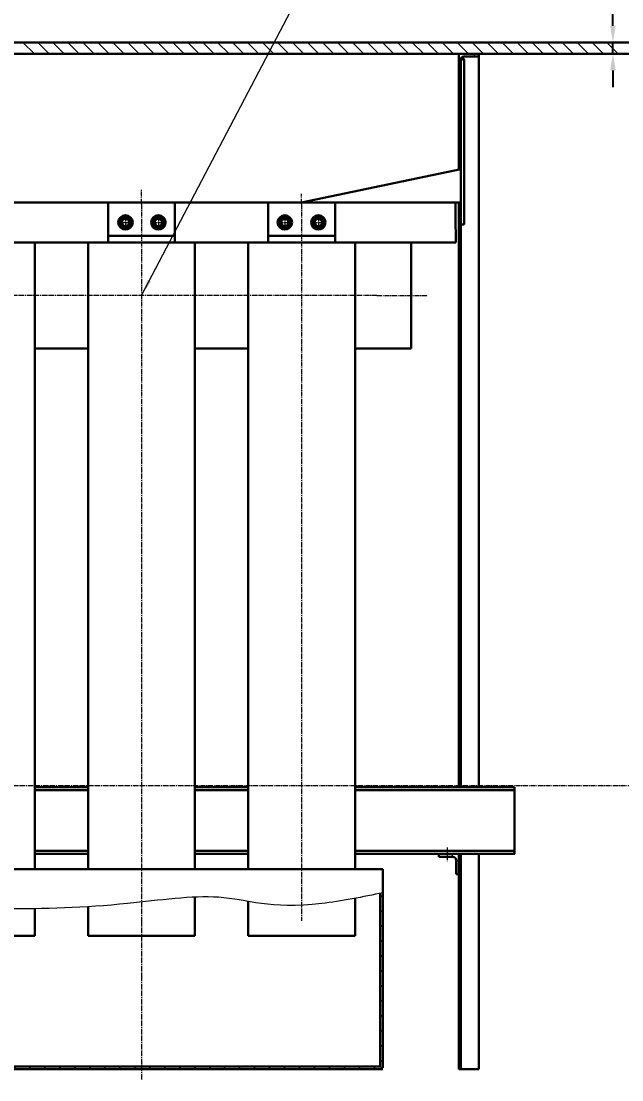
# Model space of a CAD drawing. Header units: millimetres. Extents: x 0 to 6120, y 0 to 841.
# Drawn here: x 204.8 to 294.8, y 592.7 to 751.5 of the extents above; entities that cross this region are included whole.
import ezdxf

# ---------------------------------------------------------------- set-up
doc = ezdxf.new("R2010")
doc.units = ezdxf.units.MM
doc.header["$PDSIZE"] = -5
doc.linetypes.add('CENTER2', pattern=[1.125, 0.75, -0.125, 0.125, -0.125])
for name, color, linetype, lineweight in [('尺寸线', 3, 'Continuous', 15), ('文字层', 7, 'Continuous', 15), ('粗实线', 7, 'Continuous', 30), ('细实线', 7, 'Continuous', 15), ('细点划线', 1, 'CENTER2', 18)]:
    doc.layers.add(name, color=color, linetype=linetype, lineweight=lineweight)
doc.styles.get("Standard").update_dxf_attribs({"font": 'txt.shx', "bigfont": 'gbcbig.shx'})
doc.dimstyles.new('ISO-25$0', dxfattribs={"dimtxt": 5, "dimasz": 2.5, "dimexe": 1.25, "dimexo": 0, "dimtad": 1, "dimdec": 0, "dimdsep": 46, "dimtxsty": 'Standard', "dimcen": 2.5, "dimdle": 5, "dimadec": 0, "dimazin": 0, "dimtfac": 1, "dimtdec": 0, "dimtmove": 0, "dimatfit": 2, "dimfxl": 0, "dimtolj": 1, "dimarcsym": 0})
pattern_1 = [(45, (0, 0), (-1.122532576399652, 1.122532576399652), [])]

# ---------------------------------------------------------------- blocks, each defined once
blk = doc.blocks.new('*X331')
at = {"layer": '细实线'}
for p, q in [((205.0632512745465, 748.306658686706), (206.7632521245465, 746.606657836706)), ((207.3083153048137, 748.306658686706), (209.0083161548138, 746.606657836706)), ((209.553379335081, 748.306658686706), (211.2533801850811, 746.606657836706)), ((211.7984433653484, 748.306658686706), (213.4984442153484, 746.606657836706)), ((214.0435073956156, 748.306658686706), (215.7435082456157, 746.606657836706)), ((216.288571425883, 748.306658686706), (217.988572275883, 746.606657836706)), ((218.5336354561503, 748.306658686706), (220.2336363061503, 746.6066578367058)), ((220.7786994864175, 748.306658686706), (222.4787003364175, 746.606657836706)), ((223.0237635166848, 748.306658686706), (224.7237643666848, 746.606657836706)), ((225.2688275469521, 748.306658686706), (226.9688283969522, 746.606657836706)), ((227.5138915772195, 748.306658686706), (229.2138924272195, 746.606657836706)), ((229.7589556074867, 748.306658686706), (231.4589564574867, 746.606657836706)), ((232.004019637754, 748.306658686706), (233.7040204877541, 746.606657836706)), ((234.2490836680213, 748.306658686706), (235.9490845180213, 746.606657836706)), ((236.4941476982886, 748.306658686706), (238.1941485482887, 746.606657836706)), ((238.7392117285559, 748.306658686706), (240.439212578556, 746.606657836706)), ((240.9842757588232, 748.306658686706), (242.6842766088232, 746.606657836706)), ((243.2293397890905, 748.306658686706), (244.9293406390905, 746.606657836706)), ((245.4744038193577, 748.306658686706), (247.1744046693578, 746.606657836706)), ((247.7194678496251, 748.306658686706), (249.4194686996251, 746.606657836706)), ((249.9645318798923, 748.306658686706), (251.6645327298924, 746.6066578367061)), ((252.2095959101597, 748.306658686706), (253.9095967601597, 746.606657836706)), ((254.454659940427, 748.306658686706), (256.154660790427, 746.606657836706)), ((256.6997239706942, 748.306658686706), (258.3997248206942, 746.606657836706)), ((258.9447880009615, 748.306658686706), (260.6447888509616, 746.606657836706)), ((261.1898520312288, 748.306658686706), (262.8898528812289, 746.606657836706)), ((263.4349160614962, 748.306658686706), (265.1349169114962, 746.606657836706)), ((265.6799800917634, 748.306658686706), (267.3799809417634, 746.606657836706)), ((267.9250441220307, 748.306658686706), (269.6250449720308, 746.606657836706)), ((270.170108152298, 748.306658686706), (271.870109002298, 746.606657836706)), ((272.4151721825653, 748.306658686706), (274.1151730325654, 746.606657836706)), ((274.6602362128326, 748.306658686706), (276.3602370628327, 746.606657836706)), ((276.9053002430999, 748.306658686706), (278.6053010930999, 746.606657836706)), ((279.1503642733672, 748.306658686706), (280.8503651233672, 746.606657836706)), ((281.3954283036345, 748.306658686706), (283.0954291536345, 746.606657836706)), ((283.6404923339018, 748.306658686706), (285.3404931839018, 746.606657836706)), ((285.8855563641691, 748.306658686706), (287.5855572141691, 746.606657836706)), ((288.1306203944364, 748.306658686706), (289.8306212444364, 746.606657836706)), ((290.3756844247037, 748.306658686706), (292.0756852747037, 746.606657836706)), ((292.620748454971, 748.306658686706), (294.320749304971, 746.606657836706))]:
    blk.add_line(p, q, dxfattribs=at)
blk = doc.blocks.new('*X333')
at = {"layer": '尺寸线'}
for points in [[(94.79804684748615, 784.8926507673108), (94.79804684748615, 784.0593174339775), (92.29804684748615, 784.4759841006442)], [(1008.743210738946, 784.8926507673108), (1008.743210738946, 784.0593174339775), (1011.243210738946, 784.4759841006442)]]:
    blk.add_hatch(color=0, dxfattribs=at).paths.add_polyline_path(points, flags=0)
at = {"layer": '尺寸线', "color": 0, "lineweight": -2}
for p, q in [((92.29804684748615, 710.356639711706), (92.29804684748615, 785.7259841006442)), ((94.79804684748615, 784.4759841006442), (1008.743210738946, 784.4759841006442)), ((1011.243210738946, 636.8066029367059), (1011.243210738946, 785.7259841006442))]:
    blk.add_line(p, q, dxfattribs=at)
at = {"layer": '尺寸线', "color": 0, "insert": (546.9795807323876, 787.6009841006442), "char_height": 5, "width": 65.00000000000023, "attachment_point": 5}
blk.add_mtext('13000', dxfattribs=at)
blk = doc.blocks.new('*X336')
at = {"layer": '文字层', "linetype": 'Continuous'}
blk.add_hatch(color=0, dxfattribs=at).paths.add_polyline_path([(222.8428165389441, 710.356639711706), (223.7264415446737, 712.7160597885998), (224.280033409579, 712.4259545540542)], flags=0)
at = {"layer": '文字层', "color": 0, "linetype": 'Continuous'}
for p, q in [((222.8428165389441, 710.356639711706), (267.8027653003758, 796.151237385459)), ((267.8027653003758, 796.151237385459), (278.0815517018407, 796.151237385459))]:
    blk.add_line(p, q, dxfattribs=at)
at = {"layer": '文字层', "color": 0}
blk.add_line((278.0815517018407, 796.151237385459), (278.0815517018407, 796.151237385459), dxfattribs=at)
blk = doc.blocks.new('*X351')
at = {"layer": '尺寸线'}
for points in [[(293.0933826216159, 750.8066586867088), (293.9267159549493, 750.8066586867088), (293.5100492882826, 748.3066586867088)], [(293.0933826216159, 744.106657836709), (293.9267159549493, 744.106657836709), (293.5100492882826, 746.606657836709)]]:
    blk.add_hatch(color=0, dxfattribs=at).paths.add_polyline_path(points, flags=0)
at = {"layer": '尺寸线', "color": 0, "lineweight": -2}
for p, q in [((293.5100492882826, 750.8066586867088), (293.5100492882826, 761.2233253533755)), ((294.2442850072771, 748.3066586867088), (292.2600492882826, 748.3066586867088)), ((293.5100492882826, 746.606657836709), (293.5100492882826, 748.3066586867088)), ((294.8217538421432, 746.606657836709), (292.2600492882826, 746.606657836709)), ((293.5100492882826, 744.106657836709), (293.5100492882826, 741.606657836709))]:
    blk.add_line(p, q, dxfattribs=at)
at = {"layer": '尺寸线', "color": 0, "insert": (290.3850492882825, 757.2649920200423), "char_height": 5, "width": 22.14285714285757, "attachment_point": 5, "rotation": 90}
blk.add_mtext('17', dxfattribs=at)

msp = doc.modelspace()

# ---------------------------------------------------------------- hatches: boundary and pattern name
at = {"layer": '粗实线'}
h = msp.add_hatch(color=256, dxfattribs=at)
edge = h.paths.add_edge_path(flags=0)
edge.add_arc((271.1476288276563, 745.7406034396381), 0.4532775143851427, 130.4200753543542, 179.999998710171)
edge.add_line((270.6943513132712, 745.7406034498422), (271.1988149459771, 745.7406034498421))
edge.add_line((271.1988149459771, 745.7406034498421), (270.8537297205198, 746.0856886752996))
at = {"layer": '细实线'}
h = msp.add_hatch(dxfattribs=at)
h.set_pattern_fill('ANSI31', color=256, scale=0.5, style=0)
h.set_pattern_definition([(45, (0, 0), (-1.122532015133644, 1.122532015133644), [])])
edge = h.paths.add_edge_path(flags=0)
edge.add_line((270.3942589895473, 746.606657836706), (270.3942589895473, 745.7674804884207))
edge.add_line((270.3942589895473, 745.7674804884207), (270.4015327980562, 743.606656336706))
edge.add_line((270.4015327980562, 743.606656336706), (270.7015346477674, 743.606656336706))
edge.add_line((270.7015346477674, 743.606656336706), (270.6943513132712, 745.7406034498422))
edge.add_arc((271.1443490394032, 745.742118190302), 0.4500002755138988, 90.00000645330982, 180.1928694447602, ccw=False)
edge.add_line((271.144348988719, 746.1921184658158), (273.394243492532, 746.192118465816))
edge.add_line((273.394243492532, 746.192118465816), (273.394243492532, 746.606657836706))
edge.add_line((273.394243492532, 746.606657836706), (270.3942589895473, 746.606657836706))
h = msp.add_hatch(dxfattribs=at)
h.set_pattern_fill('ANSI31', color=256, scale=0.5, angle=270, style=0)
h.set_pattern_definition([(315, (0, 0), (1.122532015133644, 1.122532015133644), [])])
edge = h.paths.add_edge_path(flags=0)
edge.add_line((269.5402550766862, 626.1479233681156), (267.3887286893971, 626.1506028788596))
edge.add_line((267.3887286893971, 626.1506028788596), (267.3879017790759, 626.540505804626))
edge.add_line((267.3879017790759, 626.540505804626), (267.3879143558697, 626.5506044032347))
edge.add_line((267.3879143558697, 626.5506044032347), (270.3878965323377, 626.5468682257371))
edge.add_line((270.3878965323377, 626.5468682257371), (270.3942589895473, 623.5468564754019))
edge.add_line((270.3942589895473, 623.5468564754019), (269.9942568334714, 623.5473546380465))
edge.add_line((269.9942568334714, 623.5473546380465), (269.9896938598756, 625.6988778552693))
edge.add_arc((269.5396946922609, 625.6979235375092), 0.4500001795293033, 0.1215075536483057, 89.92864964895713)
msp.add_hatch(color=256, dxfattribs=at).paths.add_polyline_path([(270.3942589895473, 623.5468564754019), (270.1942579115093, 623.5471055567242), (270.3942589895473, 623.3471044786866)], flags=0)
h = msp.add_hatch(dxfattribs=at)
h.set_pattern_fill('ANSI31', color=256, scale=0.50000025, style=0)
h.set_pattern_definition(pattern_1)
edge = h.paths.add_edge_path(flags=0)
edge.add_spline(control_points=[(259.0179266381813, 620.7935474380392), (258.8856958701383, 620.7644101971352), (258.7523256635022, 620.7352305460726), (258.6179264381815, 620.7060411639543)], knot_values=[0, 0, 0, 0, 0.4094601758707661, 0.4094601758707661, 0.4094601758707661, 0.4094601758707661], weights=[1, 1, 1, 1], degree=3, periodic=0)
edge.add_line((258.6179264381813, 620.7060411639543), (258.6179264381813, 594.706581886706))
edge.add_line((258.6179264381813, 594.706581886706), (259.0179266381813, 594.3065816867062))
edge.add_line((259.0179266381813, 594.3065816867061), (259.0179266381813, 620.7935474380392))
h = msp.add_hatch(dxfattribs=at)
h.set_pattern_fill('ANSI31', color=256, scale=0.50000025, style=0)
h.set_pattern_definition(pattern_1)
edge = h.paths.add_edge_path(flags=0)
edge.add_line((222.8428165389441, 594.706581886706), (187.0427986389441, 594.706581886706))
edge.add_line((187.0427986389443, 594.706581886706), (187.0427986389441, 608.766944857287))
edge.add_spline(control_points=[(187.0427986389441, 608.7669448572864), (186.9070332785971, 608.5303245212434), (186.7736062362669, 608.2939853510192), (186.6427984389443, 608.058838032947)], knot_values=[0, 0, 0, 0, 0.8132804653570561, 0.8132804653570561, 0.8132804653570561, 0.8132804653570561], weights=[1, 1, 1, 1], degree=3, periodic=0)
edge.add_line((186.6427984389443, 608.058838032947), (186.6427984389443, 594.3065816867061))
edge.add_line((186.6427984389443, 594.306581686706), (222.8428165389444, 594.306581686706))
edge.add_line((222.8428165389441, 594.306581686706), (222.8428165389441, 594.706581886706))
h = msp.add_hatch(dxfattribs=at)
h.set_pattern_fill('ANSI31', color=256, scale=0.50000025, style=0)
h.set_pattern_definition(pattern_1)
h.paths.add_polyline_path([(246.8428285389441, 594.706581886706), (222.8428165389441, 594.706581886706), (222.8428165389444, 594.3065816867058), (246.8428285389443, 594.306581686706)], flags=0)
h = msp.add_hatch(dxfattribs=at)
h.set_pattern_fill('ANSI31', color=256, scale=0.50000025, style=0)
h.set_pattern_definition(pattern_1)
h.paths.add_polyline_path([(258.6179264381815, 594.706581886706), (246.8428285389443, 594.7065818867059), (246.8428285389443, 594.306581686706), (259.0179266381813, 594.3065816867058)], flags=0)

# ---------------------------------------------------------------- linework, layer by layer
at = {"layer": '粗实线'}
for p, q in [((846.1966029206778, 748.306658686706), (172.6236420051969, 748.306658686706)), ((846.3931283139441, 746.606657836706), (171.8427910389441, 746.606657836706)), ((270.3942589895473, 746.606657836706), (270.3942589895473, 729.2251340795815)), ((271.144348988719, 746.1921184658158), (273.394243492532, 746.1921184658158)), ((273.394243492532, 746.606657836706), (273.394243492532, 636.606602836706)), ((270.6943513132712, 745.7436330317843), (270.6943513132712, 636.606602836706)), ((271.1988149459771, 745.7406034498422), (270.6943513132712, 745.7406034498422)), ((271.1988149459771, 745.7406034498422), (270.8537297205198, 746.0856886752996)), ((271.1988149459771, 745.7406034498422), (271.1988149459771, 720.9805910698421)), ((270.7015346477674, 743.606656336706), (270.4015327980562, 743.606656336706)), ((246.8428285389443, 724.3066466867059), (270.6943513132712, 729.2878054452988)), ((174.9913307066586, 724.3066466867059), (270.6943513132712, 724.3066466867059)), ((217.8428140389442, 722.3066456867059), (217.8428140389442, 724.3066466867059)), ((227.8428190389443, 722.3066456867059), (227.8428190389443, 724.3066466867059)), ((241.8428260389442, 722.3066456867059), (241.8428260389442, 724.3066466867059)), ((251.8428310389443, 722.3066456867059), (251.8428310389443, 724.3066466867059)), ((269.9216182707428, 722.3066456867059), (269.9216182707426, 724.3066466867059)), ((270.3942589895473, 722.3066456867059), (270.3942589895473, 724.3066466867059)), ((217.8428140389442, 722.3066456867059), (217.8428140389442, 718.2987047098964)), ((227.8428190389443, 722.3066456867059), (227.8428190389443, 718.2876790980732)), ((241.8428260389442, 722.3066456867059), (241.8428260389442, 718.306643686706)), ((251.8428310389443, 722.3066456867059), (251.8428310389443, 718.306643686706)), ((269.9350831556849, 718.3066436867061), (269.9216182707428, 722.3066456867059)), ((270.3942589895473, 722.3066456867059), (270.3942589895473, 636.606602836706)), ((271.1988149459771, 720.9805910698421), (270.698814695977, 720.9805910698421)), ((227.8428190389443, 719.306644186706), (217.8428140389442, 719.306644186706)), ((251.8428310389443, 719.306644186706), (241.8428260389442, 719.306644186706)), ((254.8428325389443, 718.306643686706), (190.8428005389444, 718.306643686706)), ((206.8428085389442, 702.4066357367059), (206.8428085389442, 718.306643686706)), ((214.8428125389444, 702.4066357367059), (214.8428125389444, 718.306643686706)), ((230.8428205389441, 702.4066357367059), (230.8428205389441, 718.306643686706)), ((238.8428245389443, 702.4066357367059), (238.8428245389443, 718.306643686706)), ((254.8428325389443, 702.4066357367059), (254.8428325389441, 718.306643686706)), ((254.8428325389443, 718.306643686706), (262.8428365389443, 718.306643686706)), ((262.8428365389443, 718.306643686706), (263.2428367389443, 718.306643686706)), ((263.2428367389443, 718.306643686706), (269.9350831556849, 718.3066436867061)), ((263.2428367389443, 718.306643686706), (263.2428367389441, 702.4066357367059)), ((206.8428085389442, 702.4066357367059), (206.8428085389442, 624.306596686706)), ((206.8428085389442, 702.4066357367059), (214.8428125389444, 702.4066357367059)), ((214.8428125389444, 702.4066357367059), (214.8428125389441, 624.306596686706)), ((230.8428205389444, 702.4066357367059), (230.8428205389441, 624.306596686706)), ((230.8428205389441, 702.4066357367059), (238.8428245389443, 702.4066357367059)), ((238.8428245389443, 702.4066357367059), (238.8428245389443, 624.306596686706)), ((254.8428325389443, 702.4066357367059), (262.8428365389445, 702.4066357367058)), ((254.8428325389443, 702.4066357367059), (254.8428325389441, 624.3065966867059)), ((262.8428365389445, 702.4066357367058), (263.2428367389443, 702.4066357367058)), ((214.8428125389441, 636.6066028367061), (206.8428085389442, 636.6066028367061)), ((214.8428125389441, 636.156602611706), (206.8428085389442, 636.1566026117059)), ((238.8428245389443, 636.606602836706), (230.8428205389441, 636.6066028367061)), ((238.8428245389443, 636.156602611706), (230.8428205389441, 636.156602611706)), ((273.7617369673749, 636.606602836706), (254.8428325389443, 636.6066028367061)), ((273.7617369673749, 636.1566026117059), (254.8428325389443, 636.1566026117061)), ((273.7617369673749, 636.606602836706), (278.7617677958938, 636.606602836706)), ((273.7617369673749, 636.1566026117059), (278.7632259214074, 636.1734387216145)), ((278.7617677958938, 636.606602836706), (278.7617677958938, 626.606597836706)), ((214.8428125389444, 627.0565980617059), (206.8428085389444, 627.0565980617059)), ((214.8428125389441, 626.606597836706), (206.8428085389444, 626.606597836706)), ((238.8428245389443, 627.0565980617059), (230.8428205389441, 627.0565980617059)), ((238.8428245389443, 626.606597836706), (230.8428205389441, 626.606597836706)), ((273.7617369673749, 627.0565980617059), (254.8428325389443, 627.0565980617059)), ((273.7617369673749, 626.606597836706), (254.8428325389443, 626.606597836706)), ((267.3887286893973, 626.1506028788597), (267.3879017790759, 626.5405058045753)), ((267.3887286893973, 626.1506028788597), (269.5402550766862, 626.1479233681156)), ((269.9942568334714, 623.5473546380465), (269.9896938598756, 625.6988778552693)), ((270.3942589895473, 594.306581686706), (270.3942589895473, 626.606597836706)), ((270.6943513132712, 594.306581686706), (270.6943513132715, 626.606597836706)), ((273.3942434925318, 594.306581686706), (273.3942434925318, 626.606597836706)), ((273.7617369673749, 627.0565980617059), (278.7938581875437, 627.0735372865477)), ((273.7617369673749, 626.606597836706), (278.7954300082497, 626.606597836706)), ((190.8428005389442, 624.306596686706), (206.8428085389444, 624.306596686706)), ((214.8428125389441, 624.306596686706), (206.8428085389444, 624.306596686706)), ((214.8428125389441, 624.306596686706), (230.8428205389441, 624.3065966867059)), ((238.8428245389441, 624.3065966867059), (230.8428205389441, 624.306596686706)), ((238.8428245389443, 624.306596686706), (254.8428325389441, 624.3065966867059)), ((259.0179266381815, 624.306596686706), (254.8428325389441, 624.306596686706)), ((259.0179266381815, 624.306596686706), (259.0179266381815, 594.506581786706)), ((269.9942568334718, 623.5473546380465), (270.3942589895473, 623.5468564754019)), ((230.8428205389441, 620.1187821131765), (230.8428205389441, 614.306591686706)), ((238.8428245389441, 619.473812151368), (238.8428245389441, 614.306591686706)), ((254.8428325389443, 619.9437014902368), (254.8428325389443, 614.306591686706)), ((258.6179264381813, 620.7060411639544), (258.6179264381815, 594.7065818867059)), ((206.8428085389442, 618.3845504832298), (206.8428085389442, 614.306591686706)), ((214.8428125389441, 618.6850694871687), (214.8428125389441, 614.306591686706)), ((206.8428085389442, 614.306591686706), (190.8428005389444, 614.306591686706)), ((230.8428205389441, 614.306591686706), (214.8428125389441, 614.306591686706)), ((254.8428325389443, 614.306591686706), (238.8428245389441, 614.306591686706)), ((259.0179266381815, 594.306581686706), (186.6427984389443, 594.306581686706)), ((258.6179264381815, 594.706581886706), (187.0427986389443, 594.706581886706)), ((270.3942589895473, 594.306581686706), (273.3942434925318, 594.306581686706))]:
    msp.add_line(p, q, dxfattribs=at)
for points in [[(220.4306023580129, 722.186145626456), (219.6689326345499, 721.746395406581), (219.6689326345499, 720.8668949668308), (220.4306023580129, 720.4271447469558), (221.1922720814762, 720.8668949668308), (221.1922720814762, 721.746395406581)], [(225.3604527646901, 722.186145626456), (224.5987830412269, 721.746395406581), (224.5987830412269, 720.8668949668308), (225.3604527646901, 720.4271447469558), (226.1221224881531, 720.8668949668308), (226.1221224881531, 721.746395406581)], [(244.3184046281774, 722.186145626456), (243.5567349047142, 721.746395406581), (243.5567349047142, 720.8668949668308), (244.3184046281774, 720.4271447469558), (245.0800743516406, 720.8668949668308), (245.0800743516406, 721.746395406581)], [(249.3468252326613, 722.186145626456), (248.5851555091981, 721.746395406581), (248.5851555091981, 720.8668949668308), (249.3468252326613, 720.4271447469558), (250.1084949561246, 720.8668949668308), (250.1084949561246, 721.746395406581)]]:
    msp.add_lwpolyline(points, close=True, dxfattribs=at)
for centre, radius in [((220.4306023580129, 721.306645186706), 1.079500539750053), ((225.3604527646901, 721.306645186706), 1.079500539750053), ((244.3184046281774, 721.306645186706), 1.079500539750053), ((249.3468252326613, 721.306645186706), 1.079500539750053), ((220.4306023580129, 721.306645186706), 0.550000275), ((225.3604527646901, 721.306645186706), 0.550000275), ((244.3184046281774, 721.306645186706), 0.550000275), ((249.3468252326613, 721.306645186706), 0.550000275)]:
    msp.add_circle(centre, radius, dxfattribs=at)
for centre, radius, start, end in [((271.144348988719, 745.7421182408158), 0.4500002250000534, 90, 180.1928694447701), ((269.5396946468863, 625.6979234920951), 0.4500002249999769, 0.1215133237029299, 89.92864387890909)]:
    msp.add_arc(centre, radius, start, end, dxfattribs=at)
at = {"layer": '细实线'}
for p, q in [((271.1988149459771, 745.7406034498422), (270.6943513132712, 745.7406034498422)), ((270.3942589895473, 623.3471044786866), (270.1942579115096, 623.5471055567242)), ((258.6179264381815, 594.706581886706), (259.0179266381815, 594.306581686706))]:
    msp.add_line(p, q, dxfattribs=at)
for centre, end in [((220.4306023580129, 721.306645186706), 1.302754546150259e-11), ((225.3604527646901, 721.306645186706), 1.302754546150185e-11), ((244.3184046281774, 721.306645186706), 1.302754546150259e-11), ((249.3468252326613, 721.306645186706), 1.302754546150333e-11)]:
    msp.add_arc(centre, 0.500000249999971, 90, end, dxfattribs=at)
msp.add_open_spline([(259.0179266381813, 620.7935474380392), (256.1267795666049, 620.1564790010922), (243.0670977479444, 617.6579222849361), (236.0553801332853, 621.1901499129814), (218.7961340714633, 618.6621262406642), (204.1204659760351, 618.1808053630598), (193.1631184738321, 618.647076883412), (187.8865059989107, 610.2945954050444), (186.6427984389443, 608.058838032947)], degree=3, knots=[0, 0, 0, 0, 677.4661608016895, 2575.045875214274, 4243.514033628278, 6503.163314422806, 7980.681585725511, 8556.913376814422, 8556.913376814422, 8556.913376814422, 8556.913376814422], dxfattribs=at)
for p in [(220.3348244015103, 721.306645186706), (220.3348244015103, 721.306645186706), (220.4089468805741, 721.3066451868629), (220.4089468805741, 721.3066451868629), (225.3387972872513, 721.3066451868629), (225.3387972872513, 721.3066451868629), (244.3302610237995, 721.306645186706)]:
    msp.add_point(p, dxfattribs=at)
at = {"layer": '细点划线'}
for p, q in [((222.8428165389444, 724.0516141270284), (222.8428165389444, 726.1887876679228)), ((246.8428285389443, 724.0516141270284), (246.8428285389443, 725.6034080507472)), ((222.8428165389444, 724.0516141270284), (222.8428165389444, 616.5813949271515)), ((246.8428285389443, 724.0516141270284), (246.8428285389443, 616.5813949271515)), ((219.430601858013, 721.306645186706), (221.4306028580131, 721.306645186706)), ((220.4306023580129, 722.3066456867059), (220.4306023580129, 720.3066446867059)), ((224.3604522646899, 721.306645186706), (226.36045326469, 721.306645186706)), ((225.3604527646901, 722.3066456867059), (225.3604527646901, 720.3066446867059)), ((243.3184041281775, 721.306645186706), (245.3184051281773, 721.306645186706)), ((244.3184046281774, 722.3066456867059), (244.3184046281774, 720.3066446867059)), ((248.3468247326614, 721.306645186706), (250.3468257326613, 721.306645186706)), ((249.3468252326613, 722.3066456867059), (249.3468252326613, 720.3066446867059)), ((258.1212427538298, 710.356639711706), (86.2817874461457, 710.3566397117058)), ((258.1212427538298, 710.356639711706), (265.7752051343741, 710.356639711706)), ((887.1520559397932, 636.8066029367058), (81.718099496896, 636.8066029367059)), ((268.6483105644993, 627.5711406112192), (268.6483105644993, 625.5049193560402)), ((222.8428165389444, 616.5813949271515), (222.8428165389444, 608.272503698071)), ((222.8428165389444, 608.272503698071), (222.8428165389444, 592.7272801451429))]:
    msp.add_line(p, q, dxfattribs=at)

# ---------------------------------------------------------------- block references
at = {"layer": '文字层', "color": 0}
msp.add_blockref('*X336', (0, 0), dxfattribs=at)
at = {"layer": '细实线'}
msp.add_blockref('*X331', (0, 0), dxfattribs=at)

# ---------------------------------------------------------------- dimensions: what is measured, and where the dimension line sits
at = {"layer": '尺寸线'}
dim = msp.add_linear_dim(base=(1011.243210738946, 784.4759841006442), p1=(92.29804684748615, 710.356639711706), p2=(1011.243210738946, 636.8066029367059), text='13000', dimstyle='ISO-25$0', override={"dimsah": 1}, dxfattribs=at)
dim.commit()
dim.dimension.update_dxf_attribs({"geometry": '*X333', "text_midpoint": (546.9795807323876, 784.4759841006442), "dimtype": 160})
dim = msp.add_linear_dim(base=(293.5100492882826, 746.606657836709), p1=(294.2442850072771, 748.3066586867088), p2=(294.8217538421432, 746.606657836709), angle=90, text='17', dimstyle='ISO-25$0', override={"dimsah": 1}, dxfattribs=at)
dim.commit()
dim.dimension.update_dxf_attribs({"geometry": '*X351', "text_midpoint": (293.5100492882826, 757.2649920200423), "dimtype": 160})

doc.saveas('drawing.dxf')
